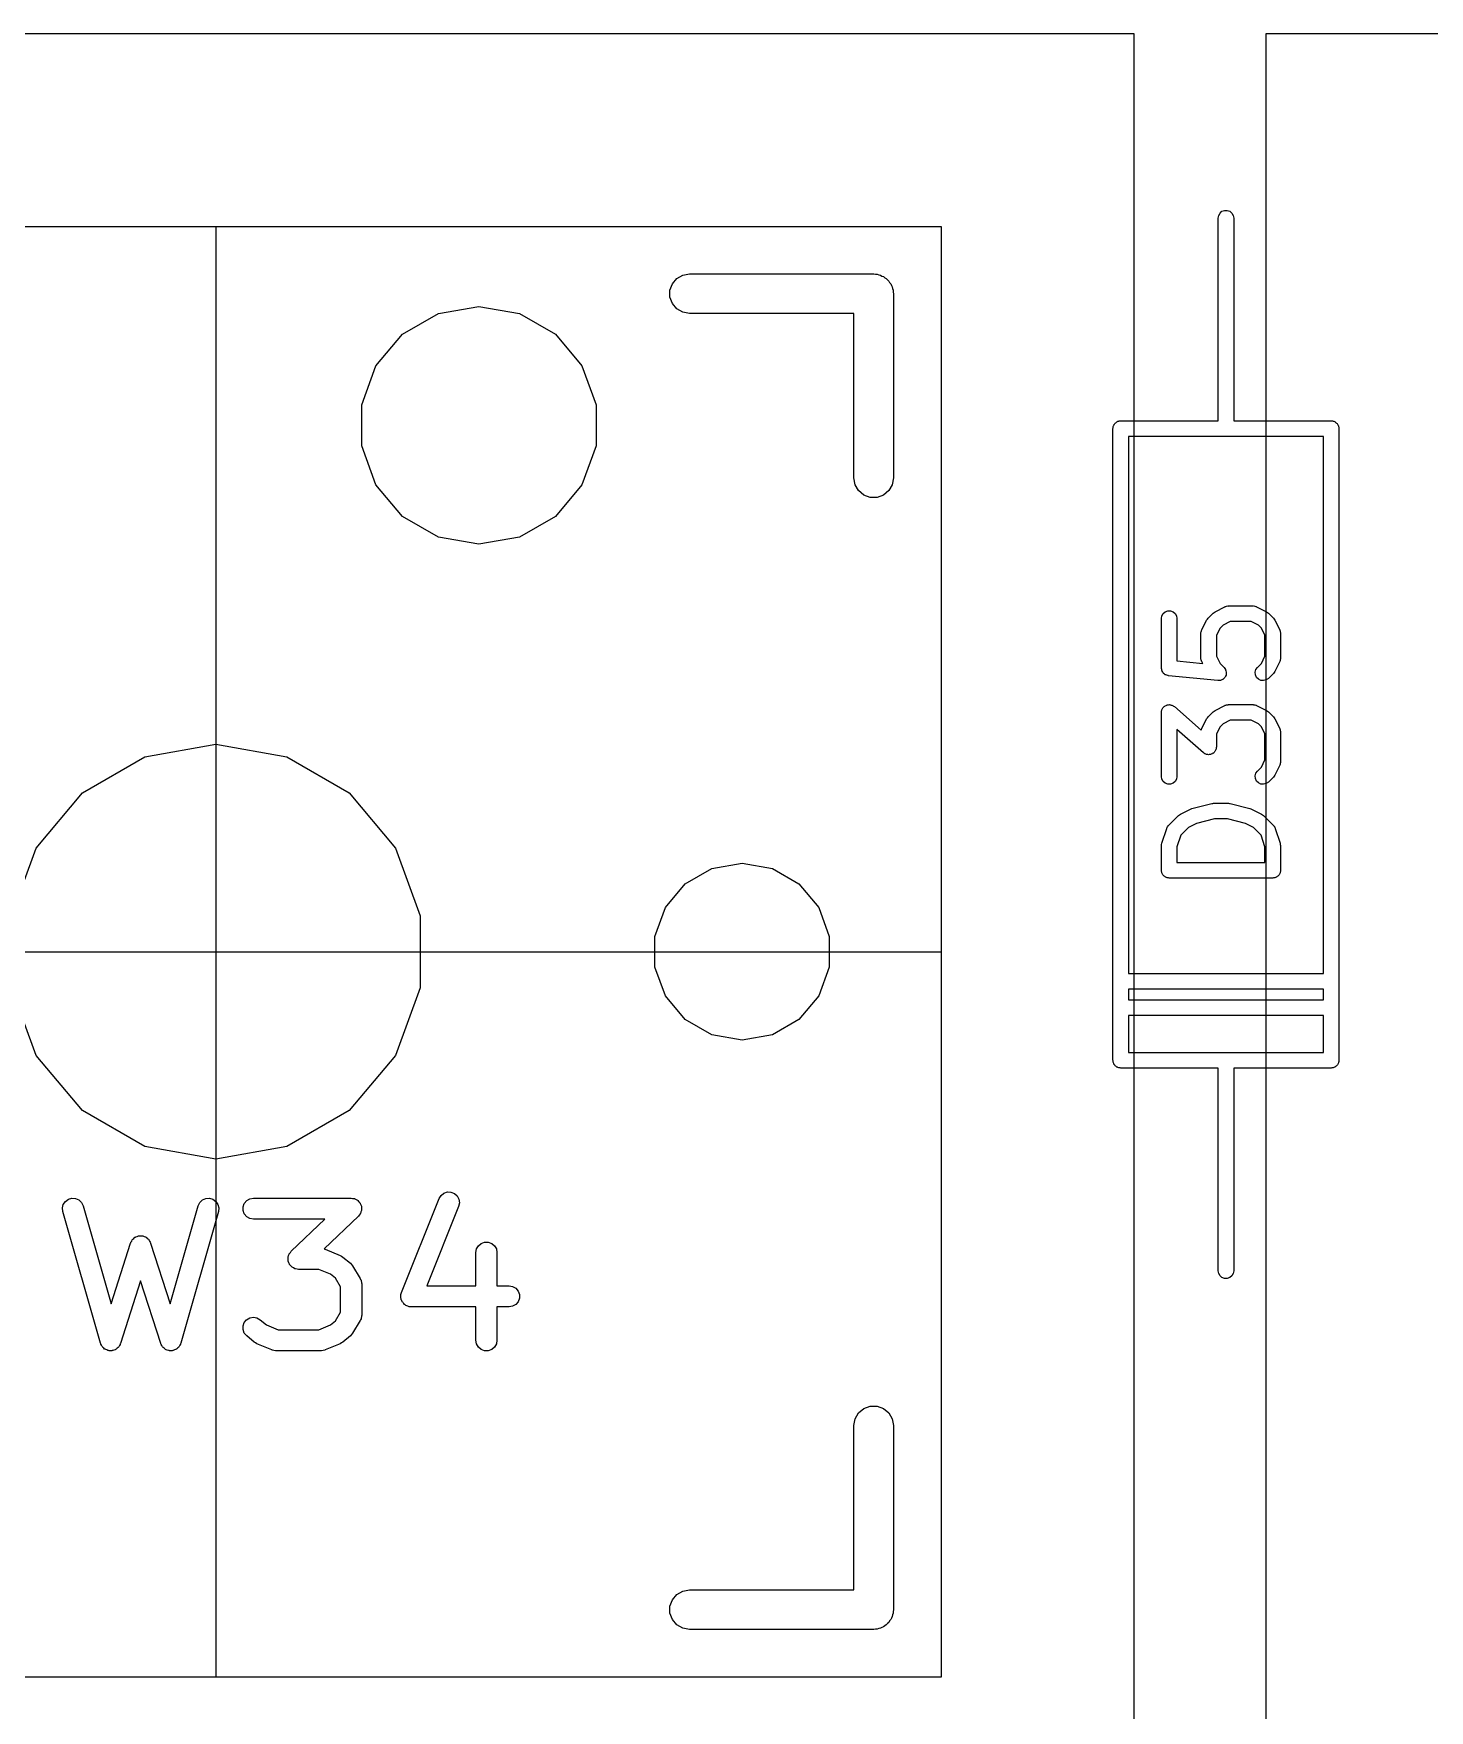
# Model space of a CAD drawing. Header units: millimetres. Extents: x 30 to 728, y -111 to 447.
# Drawn here: x 143.1 to 156.57, y 122.76 to 138.95 of the extents above; entities that cross this region are included whole.
import ezdxf

# ---------------------------------------------------------------- set-up
doc = ezdxf.new("R2010")
doc.units = ezdxf.units.MM
for name, color, linetype in [('BLACK', 7, 'Continuous'), ('プレート', 6, 'Continuous'), ('参照キーキャップ', 7, 'Continuous'), ('寸法', 21, 'Continuous')]:
    doc.layers.add(name, color=color, linetype=linetype)
doc.layers.add('補助線', color=4, linetype='Continuous', transparency=0.8)

# ---------------------------------------------------------------- blocks, each defined once
blk = doc.blocks.new('hhskb-F.SilkS')
at = {"layer": 'BLACK'}
for p, q in [((120.925, -90.92), (120.93, -90.8943)), ((120.925, -92.19), (120.925, -90.92)), ((120.93, -90.8943), (120.943, -90.8718)), ((120.943, -90.8718), (120.962, -90.855)), ((120.962, -90.855), (120.987, -90.8461)), ((120.987, -90.8461), (121.013, -90.8461)), ((121.013, -90.8461), (121.037, -90.855)), ((121.037, -90.855), (121.057, -90.8718)), ((121.057, -90.8718), (121.07, -90.8943)), ((121.07, -90.8943), (121.075, -90.92)), ((121.075, -90.92), (121.075, -92.19)), ((115.634, -91.6169), (115.657, -91.5547)), ((115.657, -91.5547), (115.7, -91.5041)), ((115.7, -91.5041), (115.757, -91.471)), ((115.757, -91.471), (115.822, -91.4595)), ((115.822, -91.4595), (117.6, -91.4595)), ((117.6, -91.4595), (117.616, -91.4624)), ((117.616, -91.4624), (117.633, -91.4624)), ((117.633, -91.4624), (117.649, -91.4681)), ((117.649, -91.4681), (117.665, -91.471)), ((117.665, -91.471), (117.68, -91.4793)), ((117.68, -91.4793), (117.695, -91.485)), ((117.695, -91.485), (117.708, -91.4957)), ((117.708, -91.4957), (117.722, -91.5041)), ((117.722, -91.5041), (117.733, -91.5168)), ((117.733, -91.5168), (117.746, -91.5275)), ((117.746, -91.5275), (117.754, -91.542)), ((117.754, -91.542), (117.765, -91.5547)), ((117.765, -91.5547), (117.771, -91.5704)), ((117.771, -91.5704), (117.779, -91.5848)), ((117.779, -91.5848), (117.782, -91.6013)), ((115.634, -91.6831), (115.634, -91.6169)), ((115.657, -91.7452), (115.634, -91.6831)), ((115.7, -91.7959), (115.657, -91.7452)), ((117.782, -91.6013), (117.788, -91.6169)), ((117.788, -91.6169), (117.788, -91.6336)), ((117.788, -91.6336), (117.79, -91.65)), ((117.79, -91.65), (117.79, -93.428)), ((113.052, -92.0411), (113.398, -91.8418)), ((113.398, -91.8418), (113.79, -91.7726)), ((113.79, -91.7726), (114.182, -91.8418)), ((114.182, -91.8418), (114.528, -92.0411)), ((115.757, -91.829), (115.7, -91.7959)), ((115.822, -91.8405), (115.757, -91.829)), ((117.409, -91.8405), (115.822, -91.8405)), ((117.409, -93.428), (117.409, -91.8405)), ((112.796, -92.3463), (113.052, -92.0411)), ((114.528, -92.0411), (114.784, -92.3463)), ((120.925, -92.877), (120.925, -92.19)), ((121.075, -92.19), (121.075, -92.877)), ((112.66, -92.7208), (112.796, -92.3463)), ((114.784, -92.3463), (114.92, -92.7208)), ((112.66, -93.1192), (112.66, -92.7208)), ((114.92, -92.7208), (114.92, -93.1192)), ((119.941, -92.8913), (119.947, -92.887)), ((119.947, -92.887), (119.953, -92.8848)), ((119.953, -92.8848), (119.958, -92.8815)), ((119.958, -92.8815), (119.965, -92.8804)), ((119.965, -92.8804), (119.971, -92.8781)), ((119.971, -92.8781), (119.978, -92.8781)), ((119.978, -92.8781), (119.984, -92.877)), ((119.984, -92.877), (120.925, -92.877)), ((121.075, -92.877), (122.016, -92.877)), ((122.016, -92.877), (122.022, -92.8781)), ((122.022, -92.8781), (122.029, -92.8781)), ((122.029, -92.8781), (122.035, -92.8804)), ((122.035, -92.8804), (122.042, -92.8815)), ((122.042, -92.8815), (122.047, -92.8848)), ((122.047, -92.8848), (122.053, -92.887)), ((122.053, -92.887), (122.059, -92.8913)), ((119.909, -92.952), (119.91, -92.9455)), ((119.909, -99.048), (119.909, -92.952)), ((119.91, -92.939), (119.912, -92.9328)), ((119.91, -92.9455), (119.91, -92.939)), ((119.912, -92.9328), (119.914, -92.9263)), ((119.914, -92.9263), (119.917, -92.9207)), ((119.917, -92.9207), (119.919, -92.9145)), ((119.919, -92.9145), (119.923, -92.9095)), ((119.923, -92.9095), (119.927, -92.9038)), ((119.927, -92.9038), (119.932, -92.8996)), ((119.932, -92.8996), (119.936, -92.8945)), ((119.936, -92.8945), (119.941, -92.8913)), ((121, -93.027), (120.059, -93.027)), ((120.059, -93.027), (120.059, -98.211)), ((121.941, -93.027), (121, -93.027)), ((121.941, -98.211), (121.941, -93.027)), ((122.059, -92.8913), (122.064, -92.8945)), ((122.064, -92.8945), (122.068, -92.8996)), ((122.068, -92.8996), (122.073, -92.9038)), ((122.073, -92.9038), (122.077, -92.9095)), ((122.077, -92.9095), (122.081, -92.9145)), ((122.081, -92.9145), (122.083, -92.9207)), ((122.083, -92.9207), (122.086, -92.9263)), ((122.086, -92.9263), (122.088, -92.9328)), ((122.088, -92.9328), (122.09, -92.939)), ((122.09, -92.939), (122.09, -92.9455)), ((122.09, -92.9455), (122.091, -92.952)), ((122.091, -92.952), (122.091, -99.048)), ((112.796, -93.4937), (112.66, -93.1192)), ((114.92, -93.1192), (114.784, -93.4937)), ((113.052, -93.7989), (112.796, -93.4937)), ((114.784, -93.4937), (114.528, -93.7989)), ((117.421, -93.4932), (117.409, -93.428)), ((117.454, -93.5505), (117.421, -93.4932)), ((117.779, -93.4932), (117.746, -93.5505)), ((117.79, -93.428), (117.779, -93.4932)), ((117.505, -93.593), (117.454, -93.5505)), ((117.567, -93.6156), (117.505, -93.593)), ((117.633, -93.6156), (117.567, -93.6156)), ((117.695, -93.593), (117.633, -93.6156)), ((117.746, -93.5505), (117.695, -93.593)), ((113.398, -93.9982), (113.052, -93.7989)), ((114.528, -93.7989), (114.182, -93.9982)), ((113.79, -94.0674), (113.398, -93.9982)), ((114.182, -93.9982), (113.79, -94.0674)), ((120.994, -94.6698), (120.998, -94.6676)), ((120.998, -94.6676), (121.007, -94.6661)), ((121.007, -94.6661), (121.015, -94.6636)), ((121.015, -94.6636), (121.02, -94.6638)), ((121.02, -94.6638), (121.024, -94.6631)), ((121.024, -94.6631), (121.262, -94.6631)), ((121.262, -94.6631), (121.266, -94.6638)), ((121.266, -94.6638), (121.27, -94.6636)), ((121.27, -94.6636), (121.279, -94.6661)), ((121.279, -94.6661), (121.288, -94.6676)), ((121.288, -94.6676), (121.291, -94.6698)), ((120.377, -94.7857), (120.382, -94.7601)), ((120.377, -95.2619), (120.377, -94.7857)), ((120.382, -94.7601), (120.395, -94.7375)), ((120.395, -94.7375), (120.415, -94.7208)), ((120.415, -94.7208), (120.439, -94.7119)), ((120.439, -94.7119), (120.465, -94.7119)), ((120.465, -94.7119), (120.49, -94.7208)), ((120.49, -94.7208), (120.51, -94.7375)), ((120.51, -94.7375), (120.523, -94.7601)), ((120.523, -94.7601), (120.527, -94.7857)), ((120.527, -94.7857), (120.527, -95.194)), ((120.766, -94.895), (120.814, -94.7998)), ((120.814, -94.7998), (120.821, -94.7901)), ((120.821, -94.7901), (120.828, -94.7803)), ((120.828, -94.7803), (120.876, -94.7327)), ((120.876, -94.7327), (120.885, -94.7258)), ((120.885, -94.7258), (120.895, -94.7186)), ((120.895, -94.7186), (120.99, -94.671)), ((121.042, -94.8131), (120.973, -94.8474)), ((120.99, -94.671), (120.994, -94.6698)), ((121.244, -94.8131), (121.042, -94.8131)), ((121.313, -94.8474), (121.244, -94.8131)), ((121.291, -94.6698), (121.295, -94.671)), ((121.295, -94.671), (121.391, -94.7186)), ((121.391, -94.7186), (121.4, -94.7258)), ((121.4, -94.7258), (121.41, -94.7327)), ((121.41, -94.7327), (121.458, -94.7803)), ((121.458, -94.7803), (121.465, -94.7901)), ((121.465, -94.7901), (121.472, -94.7998)), ((121.472, -94.7998), (121.519, -94.895)), ((120.758, -94.9286), (120.759, -94.9243)), ((120.758, -95.1667), (120.758, -94.9286)), ((120.759, -94.92), (120.761, -94.9116)), ((120.759, -94.9243), (120.759, -94.92)), ((120.761, -94.9116), (120.763, -94.9029)), ((120.763, -94.9029), (120.765, -94.8992)), ((120.765, -94.8992), (120.766, -94.895)), ((120.943, -94.8778), (120.908, -94.9463)), ((120.908, -94.9463), (120.908, -95.149)), ((120.973, -94.8474), (120.943, -94.8778)), ((121.343, -94.8778), (121.313, -94.8474)), ((121.377, -94.9463), (121.343, -94.8778)), ((121.377, -95.149), (121.377, -94.9463)), ((121.519, -94.895), (121.521, -94.8992)), ((121.521, -94.8992), (121.523, -94.9029)), ((121.523, -94.9029), (121.524, -94.9116)), ((121.524, -94.9116), (121.527, -94.92)), ((121.527, -94.92), (121.527, -94.9243)), ((121.527, -94.9243), (121.527, -94.9286)), ((121.527, -94.9286), (121.527, -95.1667)), ((120.908, -95.149), (120.943, -95.2175)), ((121.343, -95.2175), (121.377, -95.149)), ((120.378, -95.2647), (120.377, -95.2619)), ((120.378, -95.2675), (120.378, -95.2647)), ((120.38, -95.2775), (120.378, -95.2675)), ((120.382, -95.2876), (120.38, -95.2775)), ((120.383, -95.29), (120.382, -95.2876)), ((120.384, -95.2928), (120.383, -95.29)), ((120.39, -95.3012), (120.384, -95.2928)), ((120.395, -95.3101), (120.39, -95.3012)), ((120.397, -95.3119), (120.395, -95.3101)), ((120.399, -95.3143), (120.397, -95.3119)), ((120.407, -95.3203), (120.399, -95.3143)), ((120.527, -95.194), (120.776, -95.2188)), ((120.759, -95.1709), (120.758, -95.1667)), ((120.759, -95.1752), (120.759, -95.1709)), ((120.761, -95.1837), (120.759, -95.1752)), ((120.763, -95.1923), (120.761, -95.1837)), ((120.765, -95.1961), (120.763, -95.1923)), ((120.766, -95.2002), (120.765, -95.1961)), ((120.776, -95.2188), (120.766, -95.2002)), ((120.943, -95.2175), (120.982, -95.2565)), ((120.982, -95.2565), (120.982, -95.2569)), ((120.982, -95.2569), (120.982, -95.2572)), ((120.982, -95.2572), (120.989, -95.2676)), ((120.989, -95.2676), (120.997, -95.2778)), ((120.997, -95.2778), (120.997, -95.2783)), ((120.997, -95.2783), (120.997, -95.2787)), ((120.997, -95.2787), (121, -95.2909)), ((121, -95.2909), (121.003, -95.303)), ((121.003, -95.3039), (121.002, -95.3165)), ((121.003, -95.303), (121.003, -95.3035)), ((121.003, -95.3035), (121.003, -95.3039)), ((121.282, -95.303), (121.289, -95.2778)), ((121.285, -95.3289), (121.282, -95.303)), ((121.289, -95.2778), (121.304, -95.2565)), ((121.304, -95.2565), (121.343, -95.2175)), ((121.458, -95.3149), (121.41, -95.3626)), ((121.465, -95.3051), (121.458, -95.3149)), ((121.472, -95.2954), (121.465, -95.3051)), ((121.519, -95.2002), (121.472, -95.2954)), ((121.521, -95.1961), (121.519, -95.2002)), ((121.523, -95.1923), (121.521, -95.1961)), ((121.524, -95.1837), (121.523, -95.1923)), ((121.527, -95.1752), (121.524, -95.1837)), ((121.527, -95.1667), (121.527, -95.1709)), ((121.527, -95.1709), (121.527, -95.1752)), ((120.415, -95.3269), (120.407, -95.3203)), ((120.418, -95.3278), (120.415, -95.3269)), ((120.42, -95.3295), (120.418, -95.3278)), ((120.43, -95.3323), (120.42, -95.3295)), ((120.439, -95.3358), (120.43, -95.3323)), ((120.442, -95.3358), (120.439, -95.3358)), ((120.445, -95.3365), (120.442, -95.3358)), ((120.921, -95.3842), (120.445, -95.3365)), ((120.922, -95.3841), (120.921, -95.3842)), ((120.934, -95.3831), (120.922, -95.3842)), ((120.922, -95.3842), (120.922, -95.3841)), ((120.947, -95.3822), (120.934, -95.3831)), ((120.948, -95.382), (120.947, -95.3822)), ((120.959, -95.3767), (120.948, -95.382)), ((120.948, -95.382), (120.948, -95.382)), ((120.971, -95.3715), (120.959, -95.3767)), ((120.972, -95.371), (120.971, -95.3712)), ((120.971, -95.3712), (120.971, -95.3715)), ((120.98, -95.3621), (120.972, -95.371)), ((120.989, -95.3533), (120.98, -95.3621)), ((120.99, -95.3529), (120.989, -95.3533)), ((120.995, -95.3412), (120.99, -95.3525)), ((120.99, -95.3525), (120.99, -95.3529)), ((121.001, -95.3298), (120.995, -95.3412)), ((121.002, -95.3165), (121.001, -95.3289)), ((121.001, -95.3289), (121.001, -95.3294)), ((121.001, -95.3294), (121.001, -95.3298)), ((121.296, -95.3525), (121.285, -95.3289)), ((121.314, -95.371), (121.296, -95.3525)), ((121.338, -95.382), (121.314, -95.371)), ((121.364, -95.3842), (121.338, -95.382)), ((121.389, -95.3775), (121.364, -95.3842)), ((121.41, -95.3626), (121.389, -95.3775)), ((120.395, -95.6423), (120.401, -95.6376)), ((120.401, -95.6376), (120.405, -95.632)), ((120.405, -95.632), (120.41, -95.6292)), ((120.41, -95.6292), (120.415, -95.6255)), ((120.415, -95.6255), (120.422, -95.623)), ((120.422, -95.623), (120.428, -95.6195)), ((120.428, -95.6195), (120.434, -95.6186)), ((120.434, -95.6186), (120.439, -95.6166)), ((120.439, -95.6166), (120.447, -95.6166)), ((120.447, -95.6166), (120.454, -95.6155)), ((120.454, -95.6155), (120.46, -95.6166)), ((120.46, -95.6166), (120.465, -95.6166)), ((120.465, -95.6166), (120.472, -95.6191)), ((120.472, -95.6191), (120.479, -95.6205)), ((120.479, -95.6205), (120.484, -95.6235)), ((120.484, -95.6235), (120.49, -95.6255)), ((120.49, -95.6255), (120.495, -95.6302)), ((120.495, -95.6302), (120.502, -95.634)), ((120.502, -95.634), (120.762, -95.8615)), ((120.895, -95.671), (120.99, -95.6234)), ((120.99, -95.6234), (120.994, -95.6222)), ((120.994, -95.6222), (120.998, -95.62)), ((120.998, -95.62), (121.007, -95.6185)), ((121.007, -95.6185), (121.015, -95.616)), ((121.015, -95.616), (121.02, -95.6162)), ((121.02, -95.6162), (121.024, -95.6155)), ((121.024, -95.6155), (121.262, -95.6155)), ((121.262, -95.6155), (121.266, -95.6162)), ((121.266, -95.6162), (121.27, -95.616)), ((121.27, -95.616), (121.279, -95.6185)), ((121.279, -95.6185), (121.288, -95.62)), ((121.288, -95.62), (121.291, -95.6222)), ((121.291, -95.6222), (121.295, -95.6234)), ((121.295, -95.6234), (121.391, -95.671)), ((120.377, -95.6905), (120.379, -95.6833)), ((120.377, -96.3095), (120.377, -95.6905)), ((120.379, -95.6759), (120.381, -95.6705)), ((120.379, -95.6833), (120.379, -95.6759)), ((120.381, -95.6705), (120.382, -95.6648)), ((120.382, -95.6648), (120.386, -95.6585)), ((120.386, -95.6585), (120.388, -95.6516)), ((120.388, -95.6516), (120.392, -95.6473)), ((120.392, -95.6473), (120.395, -95.6423)), ((120.766, -95.8474), (120.814, -95.7522)), ((120.814, -95.7522), (120.821, -95.7425)), ((120.821, -95.7425), (120.828, -95.7327)), ((120.828, -95.7327), (120.876, -95.6851)), ((120.876, -95.6851), (120.885, -95.6782)), ((120.885, -95.6782), (120.895, -95.671)), ((120.973, -95.7997), (120.943, -95.8301)), ((121.042, -95.7655), (120.973, -95.7997)), ((121.244, -95.7655), (121.042, -95.7655)), ((121.313, -95.7997), (121.244, -95.7655)), ((121.343, -95.8301), (121.313, -95.7997)), ((121.391, -95.671), (121.4, -95.6782)), ((121.4, -95.6782), (121.41, -95.6851)), ((121.41, -95.6851), (121.458, -95.7327)), ((121.458, -95.7327), (121.465, -95.7425)), ((121.465, -95.7425), (121.472, -95.7522)), ((121.472, -95.7522), (121.519, -95.8474)), ((120.784, -96.0803), (120.527, -95.8558)), ((120.527, -95.8558), (120.527, -96.3095)), ((120.762, -95.8615), (120.763, -95.8553)), ((120.763, -95.8553), (120.765, -95.8516)), ((120.765, -95.8516), (120.766, -95.8474)), ((120.943, -95.8301), (120.908, -95.8987)), ((120.908, -95.8987), (120.908, -96.0238)), ((121.377, -95.8987), (121.343, -95.8301)), ((121.377, -96.149), (121.377, -95.8987)), ((121.519, -95.8474), (121.521, -95.8516)), ((121.521, -95.8516), (121.523, -95.8553)), ((121.523, -95.8553), (121.524, -95.864)), ((121.524, -95.864), (121.527, -95.8724)), ((121.527, -95.8724), (121.527, -95.8767)), ((121.527, -95.8767), (121.527, -95.881)), ((121.527, -95.881), (121.527, -96.1667)), ((109.963, -96.4667), (110.565, -96.1192)), ((110.565, -96.1192), (111.25, -95.9985)), ((111.25, -95.9985), (111.935, -96.1192)), ((111.935, -96.1192), (112.537, -96.4667)), ((120.79, -96.084), (120.784, -96.0803)), ((120.796, -96.0888), (120.79, -96.084)), ((120.801, -96.0907), (120.796, -96.0888)), ((120.806, -96.0937), (120.801, -96.0907)), ((120.813, -96.0952), (120.806, -96.0937)), ((120.82, -96.0977), (120.813, -96.0952)), ((120.826, -96.0977), (120.82, -96.0977)), ((120.832, -96.0988), (120.826, -96.0977)), ((120.839, -96.0977), (120.832, -96.0988)), ((120.846, -96.0977), (120.839, -96.0977)), ((120.852, -96.0957), (120.846, -96.0977)), ((120.858, -96.0948), (120.852, -96.0957)), ((120.864, -96.0913), (120.858, -96.0948)), ((120.871, -96.0888), (120.864, -96.0913)), ((120.875, -96.085), (120.871, -96.0888)), ((120.88, -96.0823), (120.875, -96.085)), ((120.885, -96.0767), (120.88, -96.0823)), ((120.891, -96.072), (120.885, -96.0767)), ((120.894, -96.067), (120.891, -96.072)), ((120.897, -96.0626), (120.894, -96.067)), ((120.9, -96.0558), (120.897, -96.0626)), ((120.904, -96.0495), (120.9, -96.0558)), ((120.905, -96.0438), (120.904, -96.0495)), ((120.907, -96.0384), (120.905, -96.0438)), ((120.908, -96.0238), (120.907, -96.031)), ((120.907, -96.031), (120.907, -96.0384)), ((121.282, -96.303), (121.289, -96.2778)), ((121.289, -96.2778), (121.304, -96.2565)), ((121.304, -96.2565), (121.343, -96.2175)), ((121.343, -96.2175), (121.377, -96.149)), ((121.519, -96.2002), (121.472, -96.2954)), ((121.521, -96.1961), (121.519, -96.2002)), ((121.523, -96.1923), (121.521, -96.1961)), ((121.524, -96.1837), (121.523, -96.1923)), ((121.527, -96.1752), (121.524, -96.1837)), ((121.527, -96.1667), (121.527, -96.1709)), ((121.527, -96.1709), (121.527, -96.1752)), ((120.382, -96.3352), (120.377, -96.3095)), ((120.395, -96.3577), (120.382, -96.3352)), ((120.415, -96.3745), (120.395, -96.3577)), ((120.439, -96.3834), (120.415, -96.3745)), ((120.465, -96.3834), (120.439, -96.3834)), ((120.49, -96.3745), (120.465, -96.3834)), ((120.51, -96.3577), (120.49, -96.3745)), ((120.523, -96.3352), (120.51, -96.3577)), ((120.527, -96.3095), (120.523, -96.3352)), ((121.285, -96.3289), (121.282, -96.303)), ((121.296, -96.3525), (121.285, -96.3289)), ((121.314, -96.371), (121.296, -96.3525)), ((121.338, -96.382), (121.314, -96.371)), ((121.364, -96.3842), (121.338, -96.382)), ((121.389, -96.3775), (121.364, -96.3842)), ((121.41, -96.3626), (121.389, -96.3775)), ((121.458, -96.3149), (121.41, -96.3626)), ((121.465, -96.3051), (121.458, -96.3149)), ((121.472, -96.2954), (121.465, -96.3051)), ((109.517, -96.9992), (109.963, -96.4667)), ((112.537, -96.4667), (112.983, -96.9992)), ((120.672, -96.6177), (120.863, -96.5701)), ((120.863, -96.5701), (120.872, -96.5694)), ((120.872, -96.5694), (120.881, -96.5679)), ((120.881, -96.5679), (121.024, -96.5679)), ((121.024, -96.5679), (121.033, -96.5694)), ((121.033, -96.5694), (121.042, -96.5701)), ((121.042, -96.5701), (121.232, -96.6177)), ((120.447, -96.7803), (120.542, -96.6851)), ((120.542, -96.6851), (120.552, -96.6782)), ((120.552, -96.6782), (120.562, -96.671)), ((120.562, -96.671), (120.657, -96.6234)), ((120.717, -96.7612), (120.64, -96.7997)), ((120.657, -96.6234), (120.665, -96.6211)), ((120.665, -96.6211), (120.672, -96.6177)), ((120.89, -96.7179), (120.717, -96.7612)), ((121.015, -96.7179), (120.89, -96.7179)), ((121.188, -96.7612), (121.015, -96.7179)), ((121.265, -96.7997), (121.188, -96.7612)), ((121.232, -96.6177), (121.24, -96.6211)), ((121.24, -96.6211), (121.248, -96.6234)), ((121.248, -96.6234), (121.343, -96.671)), ((121.343, -96.671), (121.353, -96.6782)), ((121.353, -96.6782), (121.363, -96.6851)), ((121.363, -96.6851), (121.458, -96.7803)), ((120.381, -96.9525), (120.429, -96.8096)), ((120.429, -96.8096), (120.431, -96.8058)), ((120.431, -96.8058), (120.432, -96.8016)), ((120.432, -96.8016), (120.437, -96.7944)), ((120.437, -96.7944), (120.441, -96.7867)), ((120.441, -96.7867), (120.444, -96.7838)), ((120.444, -96.7838), (120.447, -96.7803)), ((120.566, -96.8738), (120.527, -96.9884)), ((120.64, -96.7997), (120.566, -96.8738)), ((121.339, -96.8738), (121.265, -96.7997)), ((121.377, -96.9884), (121.339, -96.8738)), ((121.458, -96.7803), (121.46, -96.7838)), ((121.46, -96.7838), (121.464, -96.7867)), ((121.464, -96.7867), (121.468, -96.7944)), ((121.468, -96.7944), (121.473, -96.8016)), ((121.473, -96.8016), (121.474, -96.8058)), ((121.474, -96.8058), (121.476, -96.8096)), ((121.476, -96.8096), (121.524, -96.9525)), ((109.279, -97.6524), (109.517, -96.9992)), ((112.983, -96.9992), (113.221, -97.6524)), ((120.377, -96.9762), (120.379, -96.9643)), ((120.377, -97.2143), (120.377, -96.9762)), ((120.379, -96.9643), (120.381, -96.9525)), ((120.527, -96.9884), (120.527, -97.1393)), ((121.377, -97.1393), (121.377, -96.9884)), ((121.524, -96.9525), (121.525, -96.9643)), ((121.525, -96.9643), (121.527, -96.9762)), ((121.527, -96.9762), (121.527, -97.2143)), ((115.781, -97.3457), (116.038, -97.1974)), ((116.038, -97.1974), (116.33, -97.1458)), ((116.33, -97.1458), (116.622, -97.1974)), ((116.622, -97.1974), (116.879, -97.3457)), ((120.379, -97.2207), (120.377, -97.2143)), ((120.379, -97.2273), (120.379, -97.2207)), ((120.381, -97.2335), (120.379, -97.2273)), ((120.382, -97.2399), (120.381, -97.2335)), ((120.385, -97.2456), (120.382, -97.2399)), ((120.387, -97.2518), (120.385, -97.2456)), ((120.392, -97.2568), (120.387, -97.2518)), ((120.395, -97.2625), (120.392, -97.2568)), ((120.527, -97.1393), (121.377, -97.1393)), ((121.513, -97.2568), (121.51, -97.2625)), ((121.517, -97.2518), (121.513, -97.2568)), ((121.52, -97.2456), (121.517, -97.2518)), ((121.523, -97.2399), (121.52, -97.2456)), ((121.524, -97.2335), (121.523, -97.2399)), ((121.526, -97.2273), (121.524, -97.2335)), ((121.527, -97.2143), (121.526, -97.2207)), ((121.526, -97.2207), (121.526, -97.2273)), ((115.59, -97.5729), (115.781, -97.3457)), ((116.879, -97.3457), (117.07, -97.5729)), ((120.4, -97.2667), (120.395, -97.2625)), ((120.404, -97.2717), (120.4, -97.2667)), ((120.41, -97.275), (120.404, -97.2717)), ((120.415, -97.2792), (120.41, -97.275)), ((120.421, -97.2815), (120.415, -97.2792)), ((120.427, -97.2848), (120.421, -97.2815)), ((120.433, -97.2859), (120.427, -97.2848)), ((120.439, -97.2881), (120.433, -97.2859)), ((120.446, -97.2881), (120.439, -97.2881)), ((120.452, -97.2893), (120.446, -97.2881)), ((121.452, -97.2893), (120.452, -97.2893)), ((121.459, -97.2881), (121.452, -97.2893)), ((121.465, -97.2881), (121.459, -97.2881)), ((121.472, -97.2859), (121.465, -97.2881)), ((121.478, -97.2848), (121.472, -97.2859)), ((121.484, -97.2815), (121.478, -97.2848)), ((121.49, -97.2792), (121.484, -97.2815)), ((121.495, -97.275), (121.49, -97.2792)), ((121.501, -97.2717), (121.495, -97.275)), ((121.505, -97.2667), (121.501, -97.2717)), ((121.51, -97.2625), (121.505, -97.2667)), ((115.489, -97.8517), (115.59, -97.5729)), ((117.07, -97.5729), (117.171, -97.8517)), ((113.221, -97.6524), (113.221, -98.3476)), ((115.489, -98.1483), (115.489, -97.8517)), ((117.171, -97.8517), (117.171, -98.1483)), ((115.59, -98.4271), (115.489, -98.1483)), ((117.171, -98.1483), (117.07, -98.4271)), ((120.059, -98.211), (121.941, -98.211)), ((109.517, -99.0008), (109.279, -98.3476)), ((113.221, -98.3476), (112.983, -99.0008)), ((120.059, -98.361), (120.059, -98.465)), ((121.941, -98.361), (120.059, -98.361)), ((121.941, -98.465), (121.941, -98.361)), ((115.781, -98.6543), (115.59, -98.4271)), ((117.07, -98.4271), (116.879, -98.6543)), ((120.059, -98.465), (121.941, -98.465)), ((116.038, -98.8026), (115.781, -98.6543)), ((116.879, -98.6543), (116.622, -98.8026)), ((121.941, -98.615), (120.059, -98.615)), ((120.059, -98.615), (120.059, -98.973)), ((121.941, -98.973), (121.941, -98.615)), ((116.33, -98.8541), (116.038, -98.8026)), ((116.622, -98.8026), (116.33, -98.8541)), ((109.963, -99.5332), (109.517, -99.0008)), ((112.983, -99.0008), (112.537, -99.5332)), ((120.059, -98.973), (121, -98.973)), ((121, -98.973), (121.941, -98.973)), ((119.91, -99.0545), (119.909, -99.048)), ((119.91, -99.061), (119.91, -99.0545)), ((119.912, -99.0672), (119.91, -99.061)), ((119.914, -99.0737), (119.912, -99.0672)), ((119.917, -99.0793), (119.914, -99.0737)), ((119.919, -99.0855), (119.917, -99.0793)), ((119.923, -99.0905), (119.919, -99.0855)), ((119.927, -99.0962), (119.923, -99.0905)), ((119.932, -99.1004), (119.927, -99.0962)), ((119.936, -99.1055), (119.932, -99.1004)), ((119.941, -99.1087), (119.936, -99.1055)), ((119.947, -99.113), (119.941, -99.1087)), ((119.953, -99.1152), (119.947, -99.113)), ((119.958, -99.1185), (119.953, -99.1152)), ((119.965, -99.1196), (119.958, -99.1185)), ((119.971, -99.1219), (119.965, -99.1196)), ((119.978, -99.1219), (119.971, -99.1219)), ((119.984, -99.123), (119.978, -99.1219)), ((120.925, -99.123), (119.984, -99.123)), ((120.925, -99.81), (120.925, -99.123)), ((122.016, -99.123), (121.075, -99.123)), ((121.075, -99.123), (121.075, -99.81)), ((122.022, -99.1219), (122.016, -99.123)), ((122.029, -99.1219), (122.022, -99.1219)), ((122.035, -99.1196), (122.029, -99.1219)), ((122.042, -99.1185), (122.035, -99.1196)), ((122.047, -99.1152), (122.042, -99.1185)), ((122.053, -99.113), (122.047, -99.1152)), ((122.059, -99.1087), (122.053, -99.113)), ((122.064, -99.1055), (122.059, -99.1087)), ((122.068, -99.1004), (122.064, -99.1055)), ((122.073, -99.0962), (122.068, -99.1004)), ((122.077, -99.0905), (122.073, -99.0962)), ((122.081, -99.0855), (122.077, -99.0905)), ((122.083, -99.0793), (122.081, -99.0855)), ((122.086, -99.0737), (122.083, -99.0793)), ((122.088, -99.0672), (122.086, -99.0737)), ((122.09, -99.061), (122.088, -99.0672)), ((122.091, -99.048), (122.09, -99.0545)), ((122.09, -99.0545), (122.09, -99.061)), ((110.565, -99.8808), (109.963, -99.5332)), ((112.537, -99.5332), (111.935, -99.8808)), ((120.925, -101.08), (120.925, -99.81)), ((121.075, -99.81), (121.075, -101.08)), ((111.25, -100.002), (110.565, -99.8808)), ((111.935, -99.8808), (111.25, -100.002)), ((113.424, -100.351), (113.452, -100.33)), ((113.452, -100.33), (113.485, -100.318)), ((113.485, -100.318), (113.52, -100.32)), ((113.52, -100.32), (113.553, -100.333)), ((109.77, -100.472), (109.778, -100.438)), ((109.773, -100.507), (109.77, -100.472)), ((109.778, -100.438), (109.798, -100.409)), ((109.798, -100.409), (109.827, -100.388)), ((109.827, -100.388), (109.861, -100.378)), ((109.861, -100.378), (109.896, -100.381)), ((109.896, -100.381), (109.928, -100.395)), ((109.928, -100.395), (109.953, -100.42)), ((109.953, -100.42), (109.969, -100.452)), ((109.969, -100.452), (110.24, -101.399)), ((110.809, -101.399), (111.08, -100.452)), ((111.08, -100.452), (111.095, -100.42)), ((111.095, -100.42), (111.121, -100.395)), ((111.121, -100.395), (111.153, -100.381)), ((111.153, -100.381), (111.188, -100.378)), ((111.188, -100.378), (111.222, -100.388)), ((111.222, -100.388), (111.25, -100.409)), ((111.25, -100.409), (111.27, -100.438)), ((111.27, -100.438), (111.279, -100.472)), ((111.279, -100.472), (111.275, -100.507)), ((111.513, -100.462), (111.525, -100.429)), ((111.513, -100.497), (111.513, -100.462)), ((111.525, -100.429), (111.548, -100.402)), ((111.548, -100.402), (111.578, -100.384)), ((111.578, -100.384), (111.613, -100.378)), ((111.613, -100.378), (112.556, -100.378)), ((112.556, -100.378), (112.571, -100.38)), ((112.571, -100.38), (112.585, -100.382)), ((112.585, -100.382), (112.588, -100.383)), ((112.588, -100.383), (112.591, -100.384)), ((112.591, -100.384), (112.604, -100.391)), ((112.604, -100.391), (112.617, -100.398)), ((112.617, -100.398), (112.619, -100.4)), ((112.619, -100.4), (112.622, -100.402)), ((112.622, -100.402), (112.631, -100.413)), ((112.631, -100.413), (112.641, -100.423)), ((112.641, -100.423), (112.642, -100.426)), ((112.642, -100.426), (112.644, -100.429)), ((112.644, -100.429), (112.649, -100.442)), ((112.649, -100.442), (112.655, -100.456)), ((112.655, -100.456), (112.655, -100.459)), ((112.655, -100.459), (112.656, -100.462)), ((112.656, -100.462), (112.656, -100.476)), ((112.656, -100.476), (112.657, -100.491)), ((112.657, -100.491), (112.656, -100.494)), ((113.043, -101.288), (113.405, -100.381)), ((113.594, -100.457), (113.287, -101.225)), ((113.405, -100.381), (113.424, -100.351)), ((113.553, -100.333), (113.58, -100.356)), ((113.58, -100.356), (113.596, -100.387)), ((113.601, -100.422), (113.594, -100.457)), ((113.596, -100.387), (113.601, -100.422)), ((110.136, -101.777), (109.773, -100.507)), ((111.275, -100.507), (110.912, -101.777)), ((111.525, -100.53), (111.513, -100.497)), ((111.548, -100.557), (111.525, -100.53)), ((111.578, -100.575), (111.548, -100.557)), ((111.613, -100.581), (111.578, -100.575)), ((112.302, -100.581), (111.613, -100.581)), ((111.978, -100.89), (112.302, -100.581)), ((112.626, -100.553), (112.297, -100.867)), ((112.635, -100.541), (112.626, -100.553)), ((112.644, -100.53), (112.635, -100.541)), ((112.645, -100.527), (112.644, -100.53)), ((112.647, -100.525), (112.645, -100.527)), ((112.651, -100.511), (112.647, -100.525)), ((112.656, -100.497), (112.651, -100.511)), ((112.656, -100.494), (112.656, -100.497)), ((110.24, -101.399), (110.428, -100.811)), ((110.428, -100.811), (110.429, -100.808)), ((110.429, -100.808), (110.43, -100.804)), ((110.43, -100.804), (110.438, -100.792)), ((110.438, -100.792), (110.444, -100.78)), ((110.444, -100.78), (110.447, -100.777)), ((110.447, -100.777), (110.449, -100.774)), ((110.449, -100.774), (110.46, -100.766)), ((110.46, -100.766), (110.47, -100.756)), ((110.47, -100.756), (110.474, -100.755)), ((110.474, -100.755), (110.477, -100.752)), ((110.477, -100.752), (110.49, -100.748)), ((110.49, -100.748), (110.503, -100.743)), ((110.503, -100.743), (110.507, -100.743)), ((110.507, -100.743), (110.511, -100.742)), ((110.511, -100.742), (110.524, -100.742)), ((110.524, -100.742), (110.538, -100.742)), ((110.538, -100.742), (110.542, -100.743)), ((110.542, -100.743), (110.546, -100.743)), ((110.546, -100.743), (110.559, -100.748)), ((110.559, -100.748), (110.572, -100.752)), ((110.572, -100.752), (110.575, -100.755)), ((110.575, -100.755), (110.579, -100.756)), ((110.579, -100.756), (110.589, -100.766)), ((110.589, -100.766), (110.599, -100.774)), ((110.599, -100.774), (110.602, -100.777)), ((110.602, -100.777), (110.605, -100.78)), ((110.605, -100.78), (110.611, -100.792)), ((110.611, -100.792), (110.618, -100.804)), ((110.618, -100.804), (110.619, -100.808)), ((110.619, -100.808), (110.621, -100.811)), ((110.621, -100.811), (110.809, -101.399)), ((113.785, -100.838), (113.812, -100.815)), ((113.812, -100.815), (113.845, -100.803)), ((113.845, -100.803), (113.88, -100.803)), ((113.88, -100.803), (113.913, -100.815)), ((113.913, -100.815), (113.94, -100.838)), ((111.947, -100.952), (111.948, -100.949)), ((111.948, -100.966), (111.947, -100.952)), ((111.948, -100.946), (111.953, -100.932)), ((111.948, -100.949), (111.948, -100.946)), ((111.948, -100.981), (111.948, -100.966)), ((111.953, -100.932), (111.957, -100.918)), ((111.957, -100.918), (111.959, -100.916)), ((111.959, -100.916), (111.96, -100.913)), ((111.96, -100.913), (111.97, -100.901)), ((111.97, -100.901), (111.978, -100.89)), ((112.297, -100.867), (112.301, -100.868)), ((112.301, -100.868), (112.303, -100.869)), ((112.303, -100.869), (112.305, -100.87)), ((112.305, -100.87), (112.45, -100.93)), ((112.45, -100.93), (112.463, -100.938)), ((112.463, -100.938), (112.476, -100.946)), ((112.476, -100.946), (112.549, -101.006)), ((113.761, -100.903), (113.767, -100.868)), ((113.761, -101.225), (113.761, -100.903)), ((113.767, -100.868), (113.785, -100.838)), ((113.94, -100.838), (113.958, -100.868)), ((113.958, -100.868), (113.964, -100.903)), ((113.964, -100.903), (113.964, -101.225)), ((111.949, -100.984), (111.948, -100.981)), ((111.95, -100.987), (111.949, -100.984)), ((111.955, -101.001), (111.95, -100.987)), ((111.96, -101.014), (111.955, -101.001)), ((111.962, -101.017), (111.96, -101.014)), ((111.964, -101.02), (111.962, -101.017)), ((111.974, -101.03), (111.964, -101.02)), ((111.983, -101.041), (111.974, -101.03)), ((111.986, -101.043), (111.983, -101.041)), ((111.988, -101.045), (111.986, -101.043)), ((112.001, -101.052), (111.988, -101.045)), ((112.014, -101.059), (112.001, -101.052)), ((112.017, -101.059), (112.014, -101.059)), ((112.02, -101.061), (112.017, -101.059)), ((112.034, -101.062), (112.02, -101.061)), ((112.048, -101.065), (112.034, -101.062)), ((112.246, -101.065), (112.048, -101.065)), ((112.358, -101.112), (112.246, -101.065)), ((112.405, -101.151), (112.358, -101.112)), ((112.549, -101.006), (112.56, -101.019)), ((112.56, -101.019), (112.571, -101.032)), ((112.571, -101.032), (112.643, -101.153)), ((120.93, -101.106), (120.925, -101.08)), ((120.943, -101.128), (120.93, -101.106)), ((120.962, -101.145), (120.943, -101.128)), ((121.057, -101.128), (121.037, -101.145)), ((121.07, -101.106), (121.057, -101.128)), ((121.075, -101.08), (121.07, -101.106)), ((110.524, -101.176), (110.331, -101.78)), ((110.718, -101.78), (110.524, -101.176)), ((112.455, -101.233), (112.405, -101.151)), ((112.455, -101.479), (112.455, -101.233)), ((112.643, -101.153), (112.647, -101.162)), ((112.647, -101.162), (112.652, -101.17)), ((112.652, -101.17), (112.653, -101.178)), ((112.653, -101.178), (112.656, -101.186)), ((112.656, -101.186), (112.656, -101.196)), ((112.656, -101.196), (112.658, -101.205)), ((112.658, -101.205), (112.658, -101.508)), ((113.037, -101.309), (113.04, -101.299)), ((113.04, -101.299), (113.043, -101.288)), ((113.287, -101.225), (113.761, -101.225)), ((113.964, -101.225), (114.08, -101.225)), ((114.08, -101.225), (114.115, -101.231)), ((114.115, -101.231), (114.146, -101.248)), ((114.146, -101.248), (114.168, -101.275)), ((114.168, -101.275), (114.18, -101.309)), ((120.987, -101.154), (120.962, -101.145)), ((121.013, -101.154), (120.987, -101.154)), ((121.037, -101.145), (121.013, -101.154)), ((113.035, -101.323), (113.037, -101.316)), ((113.037, -101.333), (113.035, -101.323)), ((113.037, -101.316), (113.037, -101.309)), ((113.037, -101.344), (113.037, -101.333)), ((113.039, -101.351), (113.037, -101.344)), ((113.04, -101.358), (113.039, -101.351)), ((113.045, -101.367), (113.04, -101.358)), ((113.049, -101.377), (113.045, -101.367)), ((113.054, -101.383), (113.049, -101.377)), ((113.057, -101.389), (113.054, -101.383)), ((113.065, -101.396), (113.057, -101.389)), ((113.072, -101.404), (113.065, -101.396)), ((113.078, -101.408), (113.072, -101.404)), ((113.083, -101.413), (113.078, -101.408)), ((113.093, -101.416), (113.083, -101.413)), ((113.102, -101.422), (113.093, -101.416)), ((113.109, -101.423), (113.102, -101.422)), ((113.116, -101.426), (113.109, -101.423)), ((113.127, -101.426), (113.116, -101.426)), ((113.137, -101.428), (113.127, -101.426)), ((113.761, -101.428), (113.137, -101.428)), ((113.761, -101.75), (113.761, -101.428)), ((114.08, -101.428), (113.964, -101.428)), ((113.964, -101.428), (113.964, -101.75)), ((114.115, -101.422), (114.08, -101.428)), ((114.146, -101.404), (114.115, -101.422)), ((114.168, -101.377), (114.146, -101.404)), ((114.18, -101.344), (114.168, -101.377)), ((114.18, -101.309), (114.18, -101.344)), ((111.513, -101.611), (111.525, -101.578)), ((111.513, -101.647), (111.513, -101.611)), ((111.525, -101.578), (111.547, -101.551)), ((111.547, -101.551), (111.578, -101.533)), ((111.578, -101.533), (111.613, -101.527)), ((111.613, -101.527), (111.647, -101.533)), ((111.647, -101.533), (111.678, -101.551)), ((111.678, -101.551), (111.739, -101.601)), ((111.739, -101.601), (111.851, -101.648)), ((112.246, -101.648), (112.358, -101.601)), ((112.358, -101.601), (112.405, -101.562)), ((112.405, -101.562), (112.455, -101.479)), ((112.643, -101.56), (112.571, -101.681)), ((112.647, -101.551), (112.643, -101.56)), ((112.652, -101.542), (112.647, -101.551)), ((112.653, -101.534), (112.652, -101.542)), ((112.656, -101.527), (112.653, -101.534)), ((112.658, -101.508), (112.656, -101.517)), ((112.656, -101.517), (112.656, -101.527)), ((110.139, -101.783), (110.136, -101.777)), ((110.14, -101.788), (110.139, -101.783)), ((110.146, -101.798), (110.14, -101.788)), ((110.328, -101.785), (110.327, -101.791)), ((110.331, -101.78), (110.328, -101.785)), ((110.72, -101.785), (110.718, -101.78)), ((110.722, -101.791), (110.72, -101.785)), ((110.909, -101.788), (110.902, -101.798)), ((110.91, -101.783), (110.909, -101.788)), ((110.912, -101.777), (110.91, -101.783)), ((111.525, -101.68), (111.513, -101.647)), ((111.548, -101.707), (111.525, -101.68)), ((111.62, -101.767), (111.548, -101.707)), ((111.634, -101.775), (111.62, -101.767)), ((111.646, -101.783), (111.634, -101.775)), ((111.791, -101.843), (111.646, -101.783)), ((111.851, -101.648), (112.246, -101.648)), ((112.45, -101.783), (112.305, -101.843)), ((112.463, -101.775), (112.45, -101.783)), ((112.476, -101.767), (112.463, -101.775)), ((112.549, -101.707), (112.476, -101.767)), ((112.56, -101.694), (112.549, -101.707)), ((112.571, -101.681), (112.56, -101.694)), ((113.767, -101.784), (113.761, -101.75)), ((113.785, -101.815), (113.767, -101.784)), ((113.958, -101.784), (113.94, -101.815)), ((113.964, -101.75), (113.958, -101.784)), ((110.152, -101.809), (110.146, -101.798)), ((110.156, -101.813), (110.152, -101.809)), ((110.159, -101.818), (110.156, -101.813)), ((110.168, -101.825), (110.159, -101.818)), ((110.177, -101.834), (110.168, -101.825)), ((110.182, -101.836), (110.177, -101.834)), ((110.187, -101.839), (110.182, -101.836)), ((110.198, -101.843), (110.187, -101.839)), ((110.209, -101.848), (110.198, -101.843)), ((110.215, -101.848), (110.209, -101.848)), ((110.22, -101.85), (110.215, -101.848)), ((110.232, -101.85), (110.22, -101.85)), ((110.245, -101.851), (110.232, -101.85)), ((110.25, -101.849), (110.245, -101.851)), ((110.256, -101.849), (110.25, -101.849)), ((110.267, -101.844), (110.256, -101.849)), ((110.278, -101.841), (110.267, -101.844)), ((110.283, -101.838), (110.278, -101.841)), ((110.288, -101.835), (110.283, -101.838)), ((110.297, -101.827), (110.288, -101.835)), ((110.307, -101.82), (110.297, -101.827)), ((110.31, -101.816), (110.307, -101.82)), ((110.314, -101.812), (110.31, -101.816)), ((110.32, -101.801), (110.314, -101.812)), ((110.327, -101.791), (110.32, -101.801)), ((110.729, -101.801), (110.722, -101.791)), ((110.734, -101.812), (110.729, -101.801)), ((110.738, -101.816), (110.734, -101.812)), ((110.742, -101.82), (110.738, -101.816)), ((110.751, -101.827), (110.742, -101.82)), ((110.76, -101.835), (110.751, -101.827)), ((110.766, -101.838), (110.76, -101.835)), ((110.77, -101.841), (110.766, -101.838)), ((110.782, -101.844), (110.77, -101.841)), ((110.793, -101.849), (110.782, -101.844)), ((110.799, -101.849), (110.793, -101.849)), ((110.804, -101.851), (110.799, -101.849)), ((110.816, -101.85), (110.804, -101.851)), ((110.828, -101.85), (110.816, -101.85)), ((110.834, -101.848), (110.828, -101.85)), ((110.839, -101.848), (110.834, -101.848)), ((110.85, -101.843), (110.839, -101.848)), ((110.862, -101.839), (110.85, -101.843)), ((110.866, -101.836), (110.862, -101.839)), ((110.871, -101.834), (110.866, -101.836)), ((110.88, -101.825), (110.871, -101.834)), ((110.89, -101.818), (110.88, -101.825)), ((110.893, -101.813), (110.89, -101.818)), ((110.897, -101.809), (110.893, -101.813)), ((110.902, -101.798), (110.897, -101.809)), ((111.794, -101.844), (111.791, -101.843)), ((111.796, -101.845), (111.794, -101.844)), ((111.811, -101.848), (111.796, -101.845)), ((111.826, -101.851), (111.811, -101.848)), ((111.828, -101.851), (111.826, -101.851)), ((111.831, -101.851), (111.828, -101.851)), ((112.266, -101.851), (111.831, -101.851)), ((112.268, -101.851), (112.266, -101.851)), ((112.271, -101.851), (112.268, -101.851)), ((112.286, -101.848), (112.271, -101.851)), ((112.301, -101.845), (112.286, -101.848)), ((112.303, -101.844), (112.301, -101.845)), ((112.305, -101.843), (112.303, -101.844)), ((113.812, -101.838), (113.785, -101.815)), ((113.845, -101.85), (113.812, -101.838)), ((113.88, -101.85), (113.845, -101.85)), ((113.913, -101.838), (113.88, -101.85)), ((113.94, -101.815), (113.913, -101.838)), ((117.454, -102.45), (117.505, -102.407)), ((117.505, -102.407), (117.567, -102.384)), ((117.567, -102.384), (117.633, -102.384)), ((117.633, -102.384), (117.695, -102.407)), ((117.695, -102.407), (117.746, -102.45)), ((117.409, -102.572), (117.421, -102.507)), ((117.409, -104.159), (117.409, -102.572)), ((117.421, -102.507), (117.454, -102.45)), ((117.746, -102.45), (117.779, -102.507)), ((117.779, -102.507), (117.79, -102.572)), ((117.79, -102.572), (117.79, -104.35)), ((115.657, -104.255), (115.7, -104.204)), ((115.7, -104.204), (115.757, -104.171)), ((115.757, -104.171), (115.822, -104.159)), ((115.822, -104.159), (117.409, -104.159)), ((115.634, -104.317), (115.657, -104.255)), ((115.634, -104.383), (115.634, -104.317)), ((117.79, -104.35), (117.788, -104.366)), ((117.788, -104.366), (117.788, -104.383)), ((115.657, -104.445), (115.634, -104.383)), ((115.7, -104.496), (115.657, -104.445)), ((115.757, -104.529), (115.7, -104.496)), ((115.822, -104.54), (115.757, -104.529)), ((117.616, -104.538), (117.6, -104.54)), ((117.633, -104.538), (117.616, -104.538)), ((117.649, -104.532), (117.633, -104.538)), ((117.665, -104.529), (117.649, -104.532)), ((117.68, -104.521), (117.665, -104.529)), ((117.695, -104.515), (117.68, -104.521)), ((117.708, -104.504), (117.695, -104.515)), ((117.722, -104.496), (117.708, -104.504)), ((117.733, -104.483), (117.722, -104.496)), ((117.746, -104.472), (117.733, -104.483)), ((117.754, -104.458), (117.746, -104.472)), ((117.765, -104.445), (117.754, -104.458)), ((117.771, -104.43), (117.765, -104.445)), ((117.779, -104.415), (117.771, -104.43)), ((117.782, -104.399), (117.779, -104.415)), ((117.788, -104.383), (117.782, -104.399)), ((117.6, -104.54), (115.822, -104.54))]:
    blk.add_line(p, q, dxfattribs=at)

msp = doc.modelspace()

# ---------------------------------------------------------------- linework, layer by layer
at = {"layer": 'プレート'}
msp.add_lwpolyline([(137.858, 123.086), (137.858, 137.086), (151.858, 137.086), (151.858, 123.086)], close=True, dxfattribs=at)
at = {"layer": '参照キーキャップ', "color": 7}
for points in [[(135.997, 138.947), (153.719, 138.947), (153.719, 121.225), (135.997, 121.225), (135.997, 138.947)], [(154.997, 138.947), (172.719, 138.947), (172.719, 121.225), (154.997, 121.225), (154.997, 138.947)]]:
    msp.add_lwpolyline(points, close=True, dxfattribs=at)
for points in [[(144.858, 131.086), (144.858, 129.086)], [(143.858, 130.086), (145.858, 130.086), (145.858, 130.086), (145.858, 130.086)]]:
    msp.add_lwpolyline(points, dxfattribs=at)
at = {"layer": '補助線'}
for p, q in [((144.858, 137.086), (144.858, 123.086)), ((137.858, 130.086), (151.858, 130.086))]:
    msp.add_line(p, q, dxfattribs=at)

# ---------------------------------------------------------------- block references
at = {"layer": '寸法', "linetype": 'ByBlock'}
msp.add_blockref('hhskb-F.SilkS', (33.608, 228.086), dxfattribs=at)

doc.saveas('drawing.dxf')
